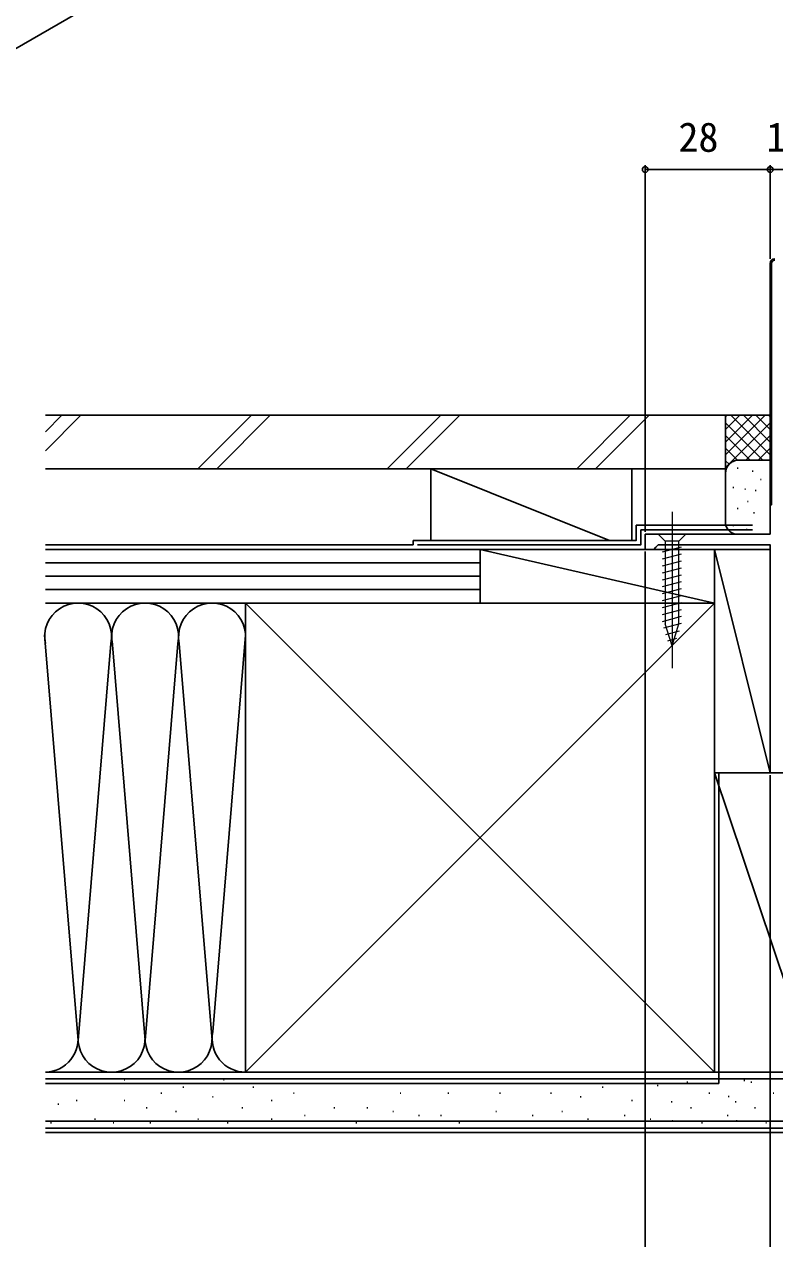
# Model space of a CAD drawing. Units: millimetres, scale not verified. Extents: x -525 to 525, y -783 to 778.
# Drawn here: x -342.7 to -174.7, y -344 to -72.2 of the extents above; entities that cross this region are included whole.
import ezdxf
from ezdxf.enums import TextEntityAlignment as Align

# ---------------------------------------------------------------- set-up
doc = ezdxf.new("R2010")
doc.units = ezdxf.units.MM
doc.header["$LTSCALE"] = 4
for name, color, linetype in [('0-3_YKK_11', 7, 'Continuous'), ('0-7_YKK_D', 6, 'Continuous'), ('0-9_YSS_K', 3, 'Continuous'), ('0-A_YSS_KE', 3, 'Continuous')]:
    doc.layers.add(name, color=color, linetype=linetype)
doc.layers.add('0-5_YKK_13', color=4, linetype='Continuous', lineweight=18)
doc.styles.add('ＭＳ ゴシック', font='')
doc.styles.get('ＭＳ ゴシック').set_extended_font_data('MS Gothic')

msp = doc.modelspace()

# ---------------------------------------------------------------- linework, layer by layer
at = {"layer": '0-3_YKK_11'}
for p, q in [((-175.211, -124.862), (-174.993, -125.081)), ((-175.661, -186.297), (-175.661, -125.697)), ((-175.661, -127.241), (-175.361, -127.541)), ((-175.661, -130.07), (-175.361, -130.37)), ((-175.661, -132.898), (-175.361, -133.198)), ((-175.661, -135.727), (-175.361, -136.027)), ((-175.661, -138.555), (-175.361, -138.855)), ((-175.661, -141.384), (-175.361, -141.684)), ((-175.661, -144.212), (-175.361, -144.512)), ((-175.661, -147.04), (-175.361, -147.34)), ((-175.661, -149.869), (-175.361, -150.169)), ((-175.661, -152.697), (-175.361, -152.997)), ((-175.661, -155.526), (-175.361, -155.826)), ((-175.661, -158.354), (-175.361, -158.654)), ((-175.661, -161.183), (-175.361, -161.483)), ((-175.661, -164.011), (-175.361, -164.311)), ((-175.661, -166.839), (-175.361, -167.139)), ((-175.661, -169.668), (-175.361, -169.968)), ((-175.661, -172.496), (-175.361, -172.796)), ((-175.661, -175.325), (-175.361, -175.625)), ((-175.661, -178.153), (-175.361, -178.453))]:
    msp.add_line(p, q, dxfattribs=at)
for points in [[(-175.661, -125.697), (-175.661, -179.697), (-175.361, -179.697), (-175.361, -125.697)], [(-167.861, -239.697), (-170.502, -239.697), (-170.686, -239.577), (-171.236, -239.577), (-171.419, -239.697), (-175.661, -239.697), (-175.661, -188.697), (-200.761, -188.697), (-201.261, -189.197), (-201.761, -189.697), (-203.661, -189.697), (-203.661, -186.297), (-175.661, -186.297)]]:
    msp.add_lwpolyline(points, dxfattribs=at)
for radius in [1, 1, 0.7]:
    msp.add_arc((-174.661, -125.697), radius, 90.00001, 179.99999, dxfattribs=at)
at = {"layer": '0-5_YKK_13'}
for p, q in [((-197.661, -181.297), (-197.66, -216.297)), ((-194.561, -186.297), (-200.761, -186.297)), ((-200.761, -186.297), (-199.211, -187.847)), ((-194.561, -186.297), (-196.111, -187.847)), ((-199.761, -190.274), (-195.561, -189.148)), ((-199.211, -187.847), (-199.211, -206.381)), ((-196.111, -187.847), (-199.211, -187.847)), ((-196.111, -206.381), (-196.111, -187.847)), ((-199.761, -191.827), (-195.561, -190.701)), ((-199.761, -193.38), (-195.561, -192.254)), ((-199.761, -194.932), (-195.561, -193.807)), ((-199.761, -196.485), (-195.561, -195.36)), ((-199.761, -198.038), (-195.561, -196.913)), ((-199.761, -199.591), (-195.561, -198.466)), ((-199.761, -201.144), (-195.561, -200.019)), ((-199.761, -202.697), (-195.561, -201.572)), ((-199.761, -204.25), (-195.561, -203.125)), ((-199.761, -205.803), (-195.561, -204.677)), ((-199.502, -207.286), (-195.561, -206.23)), ((-197.66, -211.297), (-199.211, -206.381)), ((-197.66, -211.297), (-196.111, -206.381)), ((-199.05, -208.718), (-196.014, -207.905)), ((-198.599, -210.15), (-196.549, -209.601))]:
    msp.add_line(p, q, dxfattribs=at)
at = {"layer": '0-7_YKK_D'}
for p, q in [((-203.66, -185.797), (-203.66, -103.697)), ((-175.66, -104.697), (-203.66, -104.697)), ((-175.661, -124.697), (-175.661, -103.697)), ((-175.661, -104.697), (-163.66, -104.697)), ((-175.66, -124.697), (-175.66, -103.697)), ((-203.661, -190.197), (-203.661, -477.51)), ((-175.66, -240.197), (-175.66, -457.51)), ((-175.66, -240.197), (-175.66, -477.51)), ((-175.66, -240.197), (-175.66, -477.51))]:
    msp.add_line(p, q, dxfattribs=at)
msp.add_lwpolyline([(-296.05, -49.533), (-298.259, -50.808), (-362.364, -87.819), (-451.082, -87.819)], dxfattribs=at)
for centre in [(-203.66, -104.697), (-175.661, -104.697), (-175.66, -104.697)]:
    msp.add_circle(centre, 0.637, dxfattribs=at)
at = {"layer": '0-9_YSS_K'}
for p, q in [((-338.002, -163.407), (-334.292, -159.697)), ((-338.002, -167.65), (-330.049, -159.697)), ((-303.866, -171.697), (-291.866, -159.697)), ((-299.623, -171.697), (-287.623, -159.697)), ((-261.439, -171.697), (-249.439, -159.697)), ((-257.197, -171.697), (-245.197, -159.697)), ((-219.013, -171.697), (-207.013, -159.697)), ((-214.77, -171.697), (-202.77, -159.697)), ((-185.66, -159.697), (-175.66, -159.697)), ((-185.66, -172.697), (-185.66, -159.697)), ((-176.802, -159.697), (-185.66, -168.555)), ((-179.631, -159.697), (-185.66, -165.727)), ((-182.459, -159.697), (-185.66, -162.898)), ((-185.287, -159.697), (-185.66, -160.07)), ((-175.66, -168.555), (-184.518, -159.697)), ((-175.66, -165.727), (-181.689, -159.697)), ((-175.66, -162.898), (-178.861, -159.697)), ((-175.66, -160.07), (-176.033, -159.697)), ((-175.66, -161.384), (-185.66, -171.384)), ((-177.346, -169.697), (-185.66, -161.384)), ((-180.175, -169.697), (-185.66, -164.212)), ((-175.66, -164.212), (-181.145, -169.697)), ((-182.985, -169.715), (-185.66, -167.04)), ((-175.66, -167.04), (-178.335, -169.715)), ((-184.865, -170.663), (-185.66, -169.869)), ((-182.66, -169.697), (-175.66, -169.697)), ((-211.66, -187.697), (-251.66, -171.697)), ((-251.66, -171.697), (-251.66, -187.697)), ((-206.66, -171.697), (-251.66, -171.697)), ((-206.66, -171.697), (-206.66, -187.697)), ((-185.66, -183.797), (-185.66, -172.697)), ((-182.855, -171.525), (-183.055, -171.525)), ((-179.517, -172.193), (-179.717, -172.193)), ((-183.856, -175.865), (-184.056, -175.865)), ((-181.186, -176.198), (-181.386, -176.198)), ((-178.849, -176.532), (-179.049, -176.532)), ((-177.661, -174.023), (-177.861, -174.023)), ((-180.583, -178.991), (-180.783, -178.991)), ((-182.855, -180.538), (-183.055, -180.538)), ((-179.183, -181.539), (-179.383, -181.539)), ((-183.856, -184.38), (-184.056, -184.38)), ((-175.96, -186.297), (-182.66, -186.297)), ((-180.852, -185.211), (-181.052, -185.211)), ((-338.002, -189.697), (-240.66, -189.697)), ((-251.66, -189.697), (-206.66, -189.697)), ((-240.66, -189.697), (-188.16, -189.697)), ((-240.66, -201.697), (-240.66, -189.697)), ((-240.66, -201.697), (-240.66, -189.697)), ((-240.66, -189.697), (-188.16, -201.697)), ((-175.66, -239.697), (-188.16, -189.697)), ((-338.002, -192.697), (-240.66, -192.697)), ((-338.002, -195.697), (-240.66, -195.697)), ((-338.002, -198.697), (-240.66, -198.697)), ((-293.16, -201.697), (-338.002, -201.697)), ((-240.66, -201.697), (-338.002, -201.697)), ((-188.16, -306.697), (-293.16, -201.697)), ((-188.16, -201.697), (-293.16, -306.697)), ((-330.66, -299.578), (-338.161, -208.804)), ((-293.166, -208.892), (-300.502, -297.666)), ((-323.321, -210.763), (-330.66, -299.578)), ((-323.05, -210.142), (-315.66, -299.578)), ((-315.66, -299.578), (-308.318, -210.729)), ((-308.002, -210.729), (-300.66, -299.578)), ((-188.16, -239.697), (-165.66, -239.697)), ((-188.16, -306.697), (-188.16, -239.697)), ((-188.16, -239.697), (-165.66, -306.697)), ((-293.16, -306.697), (-338.002, -306.697)), ((-188.16, -306.697), (-165.66, -306.697)), ((-338.002, -308.197), (-165.66, -308.197)), ((-336.656, -309.263), (-336.856, -309.263)), ((-326.766, -309.263), (-326.966, -309.263)), ((-320.173, -308.439), (-320.373, -308.439)), ((-297.92, -308.439), (-298.12, -308.439)), ((-274.844, -309.263), (-275.044, -309.263)), ((-265.778, -309.263), (-265.978, -309.263)), ((-252.591, -309.263), (-252.791, -309.263)), ((-241.877, -309.263), (-242.077, -309.263)), ((-229.584, -309.263), (-229.784, -309.263)), ((-204.859, -309.263), (-205.059, -309.263)), ((-200.768, -309.696), (-200.968, -309.696)), ((-194.141, -308.917), (-194.341, -308.917)), ((-181.344, -308.527), (-181.544, -308.527)), ((-179.78, -308.917), (-179.98, -308.917)), ((-311.931, -311.411), (-312.131, -311.411)), ((-306.986, -310.087), (-307.186, -310.087)), ((-300.393, -312.235), (-300.593, -312.235)), ((-291.327, -310.087), (-291.527, -310.087)), ((-282.261, -311.411), (-282.461, -311.411)), ((-258.361, -311.411), (-258.561, -311.411)), ((-247.646, -311.411), (-247.846, -311.411)), ((-236.108, -311.411), (-236.308, -311.411)), ((-224.639, -311.411), (-224.839, -311.411)), ((-218.045, -312.235), (-218.245, -312.235)), ((-213.1, -310.087), (-213.3, -310.087)), ((-189.2, -311.411), (-189.4, -311.411)), ((-184.852, -312.145), (-185.052, -312.145)), ((-174.838, -311.411), (-175.038, -311.411)), ((-335.007, -313.884), (-335.207, -313.884)), ((-330.887, -313.06), (-331.087, -313.06)), ((-320.173, -313.06), (-320.373, -313.06)), ((-315.228, -314.708), (-315.428, -314.708)), ((-293.799, -314.708), (-293.999, -314.708)), ((-287.206, -313.06), (-287.406, -313.06)), ((-273.195, -314.708), (-273.395, -314.708)), ((-265.778, -314.708), (-265.978, -314.708)), ((-206.507, -313.06), (-206.707, -313.06)), ((-197.65, -313.315), (-197.85, -313.315)), ((-193.321, -314.708), (-193.521, -314.708)), ((-183.288, -313.315), (-183.488, -313.315)), ((-178.959, -314.708), (-179.159, -314.708)), ((-338.002, -317.697), (-165.66, -317.697)), ((-326.766, -317.18), (-326.966, -317.18)), ((-308.634, -315.532), (-308.834, -315.532)), ((-303.689, -317.18), (-303.889, -317.18)), ((-287.206, -317.18), (-287.406, -317.18)), ((-279.789, -316.356), (-279.989, -316.356)), ((-260.009, -315.532), (-260.209, -315.532)), ((-254.24, -316.356), (-254.44, -316.356)), ((-249.295, -316.356), (-249.495, -316.356)), ((-236.932, -315.532), (-237.132, -315.532)), ((-228.759, -316.356), (-228.959, -316.356)), ((-222.166, -315.532), (-222.366, -315.532)), ((-216.397, -317.18), (-216.597, -317.18)), ((-208.155, -316.356), (-208.355, -316.356)), ((-202.386, -317.18), (-202.586, -317.18)), ((-197.46, -317.602), (-197.66, -317.602)), ((-185.079, -316.356), (-185.279, -316.356)), ((-183.098, -317.602), (-183.298, -317.602)), ((-338.002, -320.197), (-165.66, -320.197)), ((-336.656, -318.005), (-336.856, -318.005)), ((-322.645, -318.005), (-322.845, -318.005)), ((-314.403, -318.005), (-314.603, -318.005)), ((-297.096, -318.005), (-297.296, -318.005)), ((-268.25, -318.005), (-268.45, -318.005)), ((-245.174, -318.005), (-245.374, -318.005)), ((-190.848, -318.005), (-191.048, -318.005)), ((-176.487, -318.005), (-176.687, -318.005))]:
    msp.add_line(p, q, dxfattribs=at)
msp.add_lwpolyline([(-188.16, -189.697), (-188.16, -201.697), (-240.66, -201.697)], dxfattribs=at)
msp.add_lwpolyline([(-188.16, -239.697), (-188.16, -189.697), (-175.66, -189.697), (-175.66, -239.697)], close=True, dxfattribs=at)
for centre, radius, start, end in [((-182.66, -172.697), 3, 90, 180), ((-183.052, -183.718), 2.609, 181.73764, 278.65122), ((-330.66, -209.197), 7.5, 348.21621, 191.78332), ((-315.66, -209.197), 7.5, 348.21621, 191.78332), ((-300.66, -209.197), 7.5, 348.21621, 191.78332), ((-338.16, -299.197), 7.5, 271.20749, 11.78354), ((-323.16, -299.197), 7.5, 168.21647, 11.78354), ((-308.16, -299.197), 7.5, 168.21647, 11.78354), ((-293.16, -299.197), 7.5, 168.21647, 270)]:
    msp.add_arc(centre, radius, start, end, dxfattribs=at)
at = {"layer": '0-A_YSS_KE'}
for p, q in [((-338.002, -159.697), (-185.66, -159.697)), ((-205.66, -184.297), (-179.66, -184.297)), ((-204.66, -185.297), (-179.66, -185.297)), ((-255.66, -188.697), (-338.002, -188.697)), ((-255.66, -187.697), (-255.66, -188.697)), ((-293.16, -201.697), (-188.16, -201.697)), ((-293.16, -215.662), (-293.16, -201.697)), ((-188.16, -201.697), (-188.16, -306.697)), ((-293.16, -306.697), (-293.16, -209.197)), ((-187.16, -239.697), (-187.16, -309.197)), ((-338.002, -306.697), (-165.66, -306.697)), ((-188.16, -306.697), (-293.16, -306.697)), ((-187.16, -309.197), (-338.002, -309.197)), ((-338.002, -319.197), (-165.66, -319.197))]:
    msp.add_line(p, q, dxfattribs=at)
for points in [[(-338.002, -171.697), (-185.66, -171.697), (-185.66, -159.697)], [(-205.66, -184.297), (-205.66, -187.697), (-255.66, -187.697)], [(-204.66, -185.297), (-204.66, -188.697), (-254.66, -188.697)]]:
    msp.add_lwpolyline(points, dxfattribs=at)

# ---------------------------------------------------------------- texts
at = {"layer": '0-7_YKK_D', "style": 'ＭＳ ゴシック'}
for s, p in [('28', (-196.231, -102.697)), ('12', (-176.563, -102.697))]:
    msp.add_text(s, height=6.598, dxfattribs=at).set_placement(p, align=Align.BOTTOM_LEFT)

doc.saveas('drawing.dxf')
